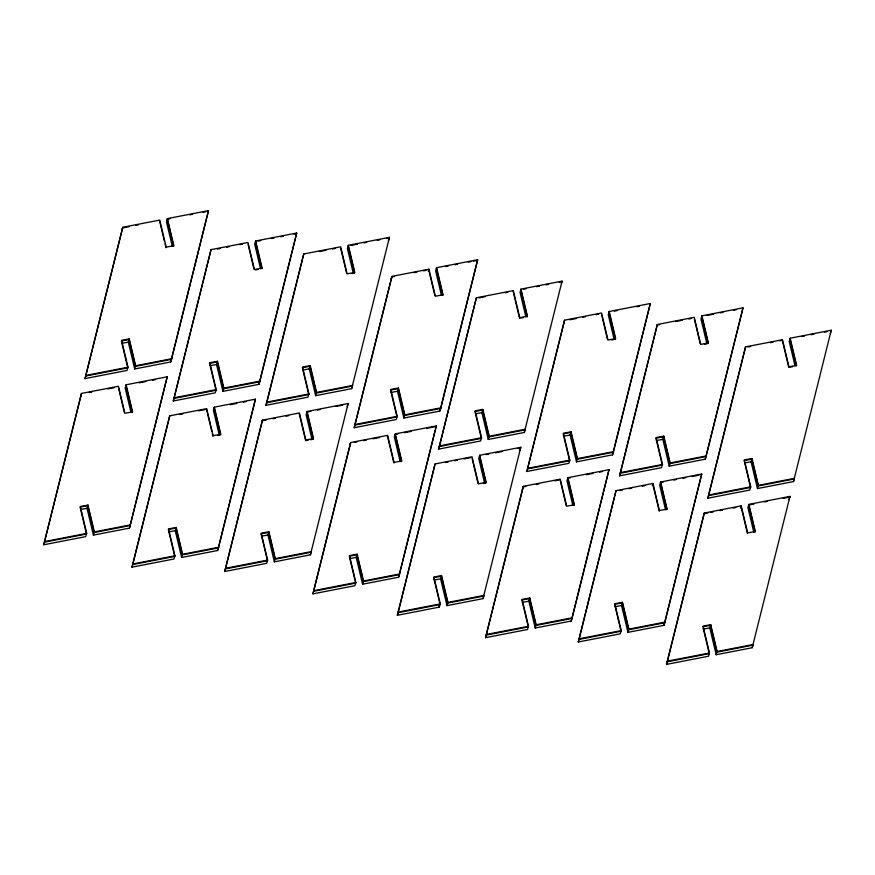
<?xml version="1.0" encoding="UTF-8"?>
<svg xmlns="http://www.w3.org/2000/svg" width="875" height="875" viewBox="0 0 875 875"><rect width="100%" height="100%" fill="white"/><g stroke="black" fill="none" stroke-linecap="round" stroke-linejoin="round"><path stroke-width="1.31" d="M94.358 531.891L130.397 524.88L129.445 528.117L93.406 535.117L94.358 531.891L87.97 505.072L80.292 506.483L86.691 533.378L85.739 536.616L43.75 544.775L81.309 394.078M135.647 365.728L171.686 358.717L170.734 361.955L134.695 368.955L135.647 365.728L129.259 338.898L121.581 340.32L127.98 367.216L127.028 370.442L85.039 378.602L122.598 227.916L129.194 226.636M43.75 544.775L81.506 393.433L118.453 386.258L124.884 413.295L132.573 411.884L126.12 384.77L167.202 376.786L130.211 525.536L94.161 532.536L87.784 505.717L80.106 507.128L86.505 534.023L44.516 542.183M85.039 378.602L122.784 227.27L159.742 220.084L166.173 247.133L173.863 245.722L167.409 218.597L208.491 210.613L171.5 359.363L135.45 366.373L129.073 339.544L121.384 340.966L127.794 367.861L85.794 376.02M129.445 528.117L167.202 376.786M170.734 361.955L208.491 210.613M182.591 554.28L218.63 547.269L217.678 550.506L181.639 557.506L182.591 554.28L176.203 527.45L168.525 528.872L174.923 555.767L173.972 558.994L131.983 567.164L169.728 415.822L206.686 408.647L213.117 435.684L220.806 434.273L214.353 407.148L255.434 399.164L218.444 547.914L182.394 554.925L176.017 528.095L168.328 529.517L174.737 556.413L132.738 564.572L169.728 415.822M223.88 388.106L259.919 381.106L258.967 384.333L222.928 391.344L223.88 388.106L217.492 361.287L209.814 362.698L216.213 389.605L215.261 392.831L173.272 400.991L211.017 249.659L247.975 242.473L254.406 269.522L262.095 268.1L255.642 240.986L296.723 233.002L259.733 381.752L223.683 388.762L217.306 361.933L209.617 363.355L216.016 390.25L174.027 398.409L211.017 249.659M217.678 550.506L255.434 399.164M258.967 384.333L296.723 233.002M224.7 571.484L262.456 420.153L299.403 412.967L305.834 440.016L313.523 438.594L307.07 411.48L348.152 403.495L310.395 554.827L274.356 561.837L267.98 535.008L268.92 531.781L261.242 533.192L267.641 560.088L266.689 563.325L224.7 571.484L225.652 568.258L267.641 560.088M265.989 405.322L303.745 253.98L340.692 246.805L347.123 273.842L354.812 272.431L348.359 245.317L389.441 237.333L351.684 388.664L315.645 395.664L309.258 368.845L310.209 365.619L302.531 367.03L308.93 393.925L307.978 397.163L265.989 405.322L266.941 402.084L308.93 393.925M262.456 420.153L225.466 568.903L267.455 560.744M303.745 253.98L266.755 402.73L308.744 394.57L302.345 367.675L310.023 366.264L316.411 393.083L352.45 386.083M363.541 580.989L399.58 573.989L398.628 577.216L362.589 584.216L363.541 580.989L357.153 554.17L349.475 555.581L355.873 582.477L354.922 585.714L312.933 593.873L350.492 443.188M404.83 414.827L440.869 407.816L439.917 411.053L403.878 418.053L404.83 414.827L398.442 387.997L390.764 389.419L397.163 416.314L396.211 419.541L354.222 427.711L391.781 277.014L394.417 276.5M312.933 593.873L350.689 442.531L387.636 435.356L394.067 462.394L401.756 460.983L395.303 433.869L436.384 425.884L399.394 574.634L363.344 581.634L356.967 554.816L349.289 556.227M354.222 427.711L391.978 276.369L428.925 269.194L435.356 296.231L443.045 294.82L436.592 267.695L477.673 259.711L440.683 408.461L404.633 415.472L398.256 388.642L390.567 390.064L396.977 416.959L354.977 425.119M398.628 577.216L435.105 430.434M439.917 411.053L477.673 259.711M397.327 615.289L435.083 463.947L472.03 456.772L478.461 483.809L486.15 482.398L479.697 455.273L520.778 447.289L483.022 598.631L446.983 605.631L440.606 578.812L441.558 575.575L433.869 576.997L440.267 603.892L439.316 607.119L397.327 615.289L398.278 612.052L440.267 603.892M438.616 449.116L476.372 297.784L513.319 290.598L519.75 317.647L527.439 316.225L520.986 289.111L562.067 281.127L524.311 432.469L488.272 439.469L481.895 412.65L482.836 409.412L475.158 410.834L481.556 437.73L480.605 440.956L438.616 449.116L439.567 445.889L481.556 437.73M435.083 463.947L398.092 612.697L440.081 604.538L433.683 577.642L441.361 576.231L447.748 603.05L483.787 596.039M476.372 297.784L439.381 446.534L481.37 438.375L474.972 411.48L482.65 410.058L489.038 436.887L525.077 429.877M536.167 624.794L572.206 617.783L571.255 621.02L535.216 628.02L536.167 624.794L529.78 597.964L522.102 599.386L528.5 626.281L527.548 629.508L485.559 637.667L523.119 486.981L525.766 486.467M577.456 458.62L613.495 451.62L612.544 454.847L576.505 461.858L577.456 458.62L571.069 431.802L563.391 433.212L569.789 460.119L568.838 463.345L526.848 471.505L564.408 320.819M485.559 637.667L523.316 486.336L560.263 479.15L566.694 506.198L574.383 504.787L567.93 477.663L609.011 469.678L572.02 618.428L535.981 625.439L529.594 598.609L521.916 600.031L528.314 626.927L486.325 635.086M526.848 471.505L564.605 320.173L601.552 312.988L607.983 340.036L615.672 338.614L609.219 311.5L650.3 303.516L613.309 452.266L577.259 459.266L570.883 432.447L563.205 433.869L569.603 460.764L527.614 468.923M571.255 621.02L609.011 469.678M612.544 454.847L650.3 303.516M628.884 629.114L664.934 622.114L663.983 625.341L627.933 632.352L628.884 629.114L622.508 602.295L614.819 603.706L621.217 630.602L620.266 633.839L578.277 641.998L616.033 490.667L652.98 483.481L659.422 510.519L667.1 509.108L660.647 481.994L701.728 474.009L664.737 622.759L628.698 629.759L622.311 602.941L614.633 604.352L621.031 631.247L579.042 639.417L616.033 490.667M670.173 462.952L706.212 455.941L705.272 459.178L669.222 466.178L670.173 462.952L663.797 436.122L656.108 437.544L662.506 464.439L661.555 467.677L619.566 475.836L657.322 324.494L694.269 317.319L700.711 344.356L708.389 342.945L701.936 315.82L743.017 307.836L706.027 456.586L669.987 463.597L663.6 436.778L655.922 438.189L662.32 465.084L620.331 473.244L657.322 324.494M663.983 625.341L701.728 474.009M705.272 459.178L743.017 307.836M666.509 664.388L704.266 513.045L741.212 505.87L747.644 532.908L755.333 531.497L748.88 504.383L789.961 496.398L752.216 647.73L716.166 654.73L709.789 627.911L710.741 624.684L703.052 626.095L709.45 652.991L708.498 656.228L666.509 664.388L667.461 661.15L709.45 652.991M707.798 498.214L745.555 346.883L782.502 339.708L788.933 366.745L796.622 365.334L790.169 338.209L831.25 330.225L793.494 481.567L757.455 488.567L751.078 461.748L752.019 458.511L744.341 459.933L750.739 486.828L749.788 490.055L707.798 498.214L708.75 494.988L750.739 486.828M704.266 513.045L667.275 661.795L709.264 653.636M745.555 346.883L708.564 495.633L750.553 487.473L744.155 460.578L751.833 459.156L758.22 485.986L794.259 478.975M121.844 230.508L122.784 227.27M80.555 396.67L81.506 393.433M134.695 368.955L128.308 342.136L129.259 338.898M167.409 218.597L166.458 221.834L172.298 246.367M93.406 535.117L87.019 508.298L87.97 505.072M126.12 384.77L125.169 387.997L131.009 412.53M173.272 400.991L174.223 397.764L216.213 389.605M131.983 567.164L132.934 563.927L174.923 555.767M222.928 391.344L216.541 364.514L217.492 361.287M255.642 240.986L254.691 244.213L260.52 268.756M181.639 557.506L175.252 530.688L176.203 527.45M214.353 407.148L213.402 410.386L219.242 434.919M348.359 245.317L347.408 248.544L353.248 273.077M307.07 411.48L306.119 414.706L311.959 439.239M315.645 395.664L316.597 392.438L310.209 365.619M274.356 561.837L275.308 558.6L268.92 531.781M388.489 240.559L389.441 237.333M351.684 388.664L352.636 385.427L316.597 392.438M347.2 406.722L348.152 403.495M391.027 279.606L391.978 276.369M310.395 554.827L311.347 551.6L275.308 558.6M349.738 445.769L350.689 442.531M428.291 271.348L428.925 269.194M403.878 418.053L397.491 391.234L398.442 387.997M436.592 267.695L435.641 270.933L441.481 295.466M362.589 584.216L356.202 557.397L357.153 554.17M395.303 433.869L394.352 437.095L400.192 461.628M435.433 429.111L436.384 425.884M520.986 289.111L520.034 292.348L525.875 316.881M479.697 455.273L478.745 458.511L484.586 483.044M488.272 439.469L489.223 436.242L482.836 409.412M446.983 605.631L447.934 602.405L441.558 575.575M561.433 283.281L562.067 281.127M524.311 432.469L525.263 429.231L489.223 436.242M519.827 450.527L520.778 447.289M563.653 323.4L564.605 320.173M483.022 598.631L483.973 595.394L447.934 602.405M522.364 489.573L523.316 486.336M576.505 461.858L570.117 435.028L571.069 431.802M609.219 311.5L608.267 314.727L614.108 339.27M535.216 628.02L528.839 601.202L529.78 597.964M567.93 477.663L566.978 480.9L572.819 505.433M619.566 475.836L620.517 472.598L662.506 464.439M578.277 641.998L579.228 638.772L621.217 630.602M669.222 466.178L662.845 439.359L663.797 436.122M701.936 315.82L700.984 319.058L706.825 343.591M652.345 485.636L652.98 483.481M627.933 632.352L621.556 605.522L622.508 602.295M660.647 481.994L659.695 485.22L665.536 509.753M790.169 338.209L789.217 341.447L795.058 365.98M740.578 508.025L741.212 505.87M748.88 504.383L747.928 507.609L753.769 532.142M757.455 488.567L758.406 485.341L752.019 458.511M716.166 654.73L717.117 651.503L710.741 624.684M830.298 333.462L831.25 330.225M793.494 481.567L794.445 478.33L758.406 485.341M789.009 499.625L789.961 496.398M752.216 647.73L753.156 644.492L717.117 651.503M135.8 225.356L138.436 224.842M169.87 218.728L167.213 219.242L173.666 246.367M189.744 214.867L192.391 214.353M203 212.297L205.647 211.772M217.427 249.025L220.073 248.511M226.669 247.231L229.305 246.717M239.87 244.661L242.506 244.147M258.103 241.117L260.75 240.603M271.348 238.547L274.006 238.022M280.623 236.742L283.281 236.228M293.88 234.161L296.527 233.647M319.386 251.552L325.981 250.272M332.587 248.992L335.223 248.478M350.82 245.448L357.448 244.158M364.066 242.867L366.723 242.353M377.322 240.297L379.969 239.772M386.597 238.492L389.255 237.978M414.214 272.661L416.861 272.147M423.456 270.856L426.092 270.353M445.681 266.547L448.328 266.033M454.956 264.742L457.603 264.228M468.202 262.161L470.859 261.647M473.506 261.133L477.477 260.356M478.822 297.916L485.417 296.636M505.214 292.786L507.85 292.272M523.447 289.242L526.094 288.728M536.703 286.672L539.35 286.158M545.978 284.867L548.625 284.353M559.223 282.286L561.881 281.772M85.991 375.375L127.98 367.216M89.228 392.547L91.864 392.033M107.702 388.948L114.308 387.669M139.18 382.834L145.808 381.544M152.436 380.264L155.083 379.75M569.691 319.791L576.286 318.511M582.881 317.231L585.528 316.717M596.083 314.661L598.719 314.147M614.327 311.117L616.973 310.603M636.858 306.742L639.505 306.217M180.097 414.422L182.744 413.908M198.581 410.823L205.177 409.544M230.059 404.709L236.688 403.419M243.316 402.128L245.963 401.614M657.125 325.139L659.772 324.625M675.609 321.552L682.205 320.272M688.8 318.992L691.447 318.478M707.044 315.438L713.672 314.158M720.3 312.867L722.947 312.353M733.556 310.286L736.203 309.772M262.259 420.798L266.219 420.022M272.825 418.742L275.461 418.228M286.016 416.183L288.652 415.669M310.855 411.348L306.884 412.125L313.327 439.239L310.767 439.709M317.483 410.069L320.13 409.544M336.033 406.459L342.661 405.169M748.005 347.014L750.641 346.5M770.438 342.661L773.073 342.147M779.669 340.856L782.316 340.353M801.905 336.536L804.552 336.022M811.18 334.742L813.838 334.228M824.436 332.161L827.083 331.647M355.173 424.473L397.163 416.314M354.452 442.411L357.088 441.897M363.694 440.617L366.33 440.103M372.925 438.823L379.531 437.544M397.764 434L395.106 434.514L401.559 461.628M404.392 432.709L411.009 431.419M426.912 428.334L436.198 426.53M445.452 462.547L448.088 462.033M454.683 460.753L457.33 460.239M463.925 458.948L470.52 457.669M486.128 454.639L488.786 454.125M495.414 452.834L502.031 451.544M517.934 448.459L520.592 447.945M44.702 541.538L86.691 533.378M527.8 468.278L569.789 460.119M536.32 484.422L538.956 483.908M554.794 480.823L560.077 479.806M570.391 477.794L567.744 478.308L574.186 505.433M586.294 474.709L592.922 473.419M599.539 472.128L602.197 471.614M619.795 490.536L622.442 490.022M629.038 488.742L631.673 488.228M642.239 486.183L644.875 485.669M663.108 482.125L660.461 482.639L666.914 509.753M673.706 480.058L676.364 479.544M682.992 478.264L685.639 477.739M692.267 476.459L698.884 475.169M311.161 552.245L275.122 559.245L268.734 532.427L261.056 533.837L267.148 559.453M704.069 513.691L708.028 512.925M710.675 512.411L713.311 511.897M719.906 510.617L722.553 510.103M733.108 508.058L735.744 507.544M753.988 503.989L748.694 505.028L755.147 532.142M764.597 501.933L767.244 501.419M783.147 498.323L789.775 497.044M313.884 590.636L355.873 582.477M313.698 591.281L355.688 583.122L349.584 557.506M486.511 634.441L528.5 626.281M752.97 645.148L716.931 652.148L710.544 625.33L702.866 626.741M255.5 269.927L258.059 269.456M352.056 273.547L354.616 273.077L348.173 245.963M121.909 343.317L128.308 342.136M210.142 365.695L216.541 364.514M520.844 318.052L523.403 317.581M302.859 370.027L309.258 368.845M611.636 339.97L614.195 339.5M391.092 392.416L397.491 391.234M704.353 344.302L706.913 343.82M218.05 435.389L220.609 434.919L214.156 407.794M308.208 440.18L305.648 440.661L299.217 413.613M475.486 413.82L481.895 412.65M790.027 367.161L792.586 366.68M80.62 509.48L87.019 508.298M563.719 436.209L570.117 435.028M656.436 440.541L662.845 439.359M168.853 531.869L175.252 530.688M483.394 483.514L485.964 483.044L479.511 455.93M261.57 536.189L267.98 535.008M744.669 462.93L751.078 461.748M349.803 558.578L356.202 557.397M434.197 579.994L440.606 578.812M522.43 602.383L528.839 601.202M615.147 606.703L621.556 605.522M703.38 629.092L709.789 627.911M789.983 338.855L796.425 365.98M782.622 341.633L788.747 367.391M701.75 316.477L708.203 343.591M741.027 506.516L747.458 533.553M694.389 319.255L700.208 343.722M703.172 628.02L708.958 652.356M652.794 484.127L659.225 511.175M609.022 312.145L615.475 339.259M601.672 314.923L607.491 339.391M520.8 289.756L527.242 316.881M560.383 481.086L566.202 505.553M513.133 291.244L519.564 318.292M436.395 268.341L442.848 295.466M428.739 269.839L434.864 295.586M472.15 458.697L477.969 483.175M438.714 604.559L439.316 607.119M387.45 436.002L393.881 463.039M340.812 248.741L346.631 273.208M255.445 241.631L261.898 268.745M248.084 244.409L253.914 268.877M206.5 409.292L211.706 431.178M212.319 433.759L212.931 436.33M159.556 220.741L164.456 241.336M165.069 243.917L165.987 247.778M125.923 385.416L132.377 412.53M118.573 388.194L124.392 412.661"/></g></svg>
